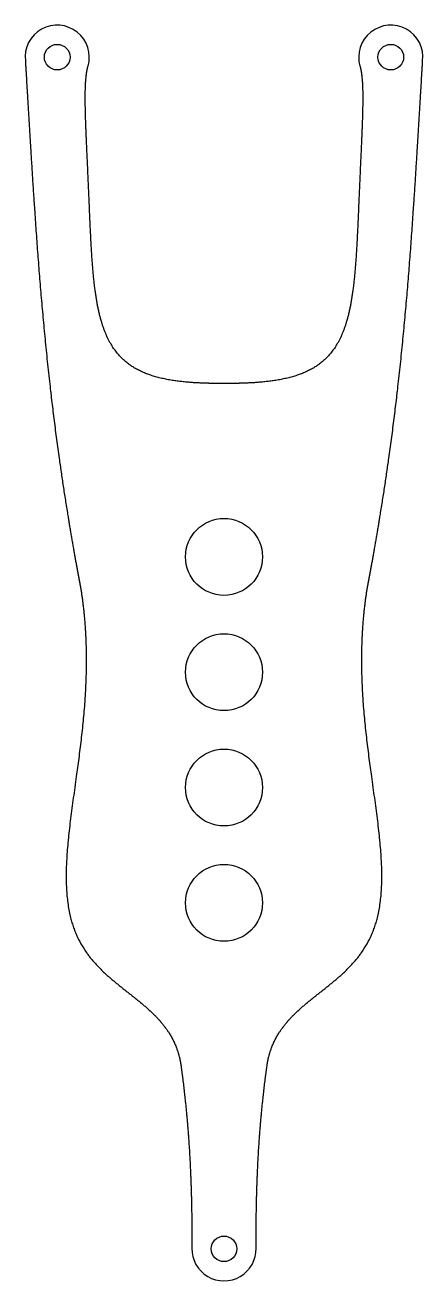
# Model space of a CAD drawing. Header units: millimetres. Extents: x -15.5 to 15.5, y -47.5 to 50.5.
import ezdxf

# ---------------------------------------------------------------- set-up
doc = ezdxf.new("R2010")
doc.units = ezdxf.units.MM
doc.layers.get('0').update_dxf_attribs({"linetype": 'CONTINUOUS'})

msp = doc.modelspace()

# ---------------------------------------------------------------- linework, layer by layer
msp.add_line((3.338, -30.823), (3.352, -30.717))
for centre, radius in [((-13, 48), 1), ((13, 48), 1), ((0, 9), 3), ((0, 0), 3), ((0, -9), 3), ((0, -18), 3), ((0, -45), 1)]:
    msp.add_circle(centre, radius)
for centre, start, end in [((-13, 48), -16.24024, 186.76678), ((13, 48), -6.76678, 196.24024), ((0, -45), -181.28208, 1.28208)]:
    msp.add_arc(centre, 2.5, start, end)
for points, knots in [([(-15.483, 47.705), (-15.414, 46.538), (-15.27, 44.115), (-15.049, 40.362), (-14.728, 35.158), (-14.215, 28.354), (-13.534, 21.581), (-12.805, 16.09), (-12.155, 12.012), (-11.697, 9.405), (-11.493, 8.284)], [0.0032066, 0.0032066, 0.0032066, 0.0032066, 0.0032066, 0.0032066, 0.0666667, 0.1333333, 0.2, 0.2666667, 0.3333333, 0.3834834, 0.3834834, 0.3834834, 0.3834834, 0.3834834, 0.3834834]), ([(11.493, 8.284), (11.697, 9.405), (12.155, 12.012), (12.805, 16.09), (13.534, 21.581), (14.215, 28.354), (14.728, 35.158), (15.049, 40.362), (15.27, 44.115), (15.414, 46.538), (15.483, 47.705)], [-0.3834834, -0.3834834, -0.3834834, -0.3834834, -0.3834834, -0.3834834, -0.3333333, -0.2666667, -0.2, -0.1333333, -0.0666667, -0.0032066, -0.0032066, -0.0032066, -0.0032066, -0.0032066, -0.0032066]), ([(-11.167, 6.535), (-11.03, 5.669), (-10.769, 3.592), (-10.617, 0.323), (-10.897, -4.075), (-11.691, -9.346), (-12.409, -14.313), (-12.421, -18.42), (-11.343, -21.549), (-9.168, -23.809), (-6.502, -25.655), (-4.65, -27.298), (-3.762, -28.859), (-3.443, -30.075), (-3.352, -30.717)], [0.0287338, 0.0287338, 0.0287338, 0.0287338, 0.0287338, 0.0287338, 0.1, 0.2, 0.3, 0.4, 0.5, 0.6, 0.7, 0.8, 0.9, 0.9968111, 0.9968111, 0.9968111, 0.9968111, 0.9968111, 0.9968111]), ([(3.352, -30.717), (3.443, -30.075), (3.762, -28.859), (4.65, -27.298), (6.502, -25.655), (9.168, -23.809), (11.343, -21.549), (12.421, -18.42), (12.409, -14.313), (11.691, -9.346), (10.897, -4.075), (10.617, 0.323), (10.769, 3.592), (11.03, 5.669), (11.167, 6.535)], [-0.9968111, -0.9968111, -0.9968111, -0.9968111, -0.9968111, -0.9968111, -0.9, -0.8, -0.7, -0.6, -0.5, -0.4, -0.3, -0.2, -0.1, -0.0287338, -0.0287338, -0.0287338, -0.0287338, -0.0287338, -0.0287338]), ([(-3.338, -30.823), (-3.267, -31.352), (-3.066, -32.928), (-2.803, -35.425), (-2.592, -38.561), (-2.523, -41.25), (-2.504, -43.231), (-2.5, -44.404), (-2.499, -44.944)], [0.767112, 0.767112, 0.767112, 0.767112, 0.767112, 0.767112, 0.8, 0.8666667, 0.9333333, 0.9973037, 0.9973037, 0.9973037, 0.9973037, 0.9973037, 0.9973037]), ([(2.499, -44.944), (2.5, -44.404), (2.504, -43.231), (2.523, -41.25), (2.592, -38.561), (2.803, -35.425), (3.066, -32.928), (3.267, -31.352), (3.338, -30.823)], [-0.9973037, -0.9973037, -0.9973037, -0.9973037, -0.9973037, -0.9973037, -0.9333333, -0.8666667, -0.8, -0.767112, -0.767112, -0.767112, -0.767112, -0.767112, -0.767112])]:
    msp.add_open_spline(points, degree=5, knots=knots)
for points in [[(0, 22.539), (-0.424, 22.534), (-1.264, 22.537), (-2.504, 22.578), (-4.101, 22.721), (-5.916, 23.138), (-7.454, 23.895), (-8.638, 25.081), (-9.456, 26.732), (-9.962, 28.818), (-10.242, 31.269), (-10.395, 33.974), (-10.509, 36.801), (-10.632, 39.599), (-10.756, 42.206), (-10.837, 44.467), (-10.821, 45.892), (-10.74, 46.702), (-10.652, 47.121), (-10.6, 47.301)], [(10.6, 47.301), (10.652, 47.121), (10.74, 46.702), (10.821, 45.892), (10.837, 44.467), (10.756, 42.206), (10.632, 39.599), (10.509, 36.801), (10.395, 33.974), (10.242, 31.269), (9.962, 28.818), (9.456, 26.732), (8.638, 25.081), (7.454, 23.895), (5.916, 23.138), (4.101, 22.721), (2.504, 22.578), (1.264, 22.537), (0.424, 22.534), (0, 22.539)], [(-11.493, 8.284), (-11.429, 7.935), (-11.365, 7.585), (-11.3, 7.235), (-11.234, 6.885), (-11.167, 6.535)], [(11.167, 6.535), (11.234, 6.885), (11.3, 7.235), (11.365, 7.585), (11.429, 7.935), (11.493, 8.284)], [(-3.352, -30.717), (-3.349, -30.738), (-3.346, -30.759), (-3.343, -30.78), (-3.341, -30.802), (-3.338, -30.823)]]:
    msp.add_open_spline(points, degree=5)

doc.saveas('drawing.dxf')
